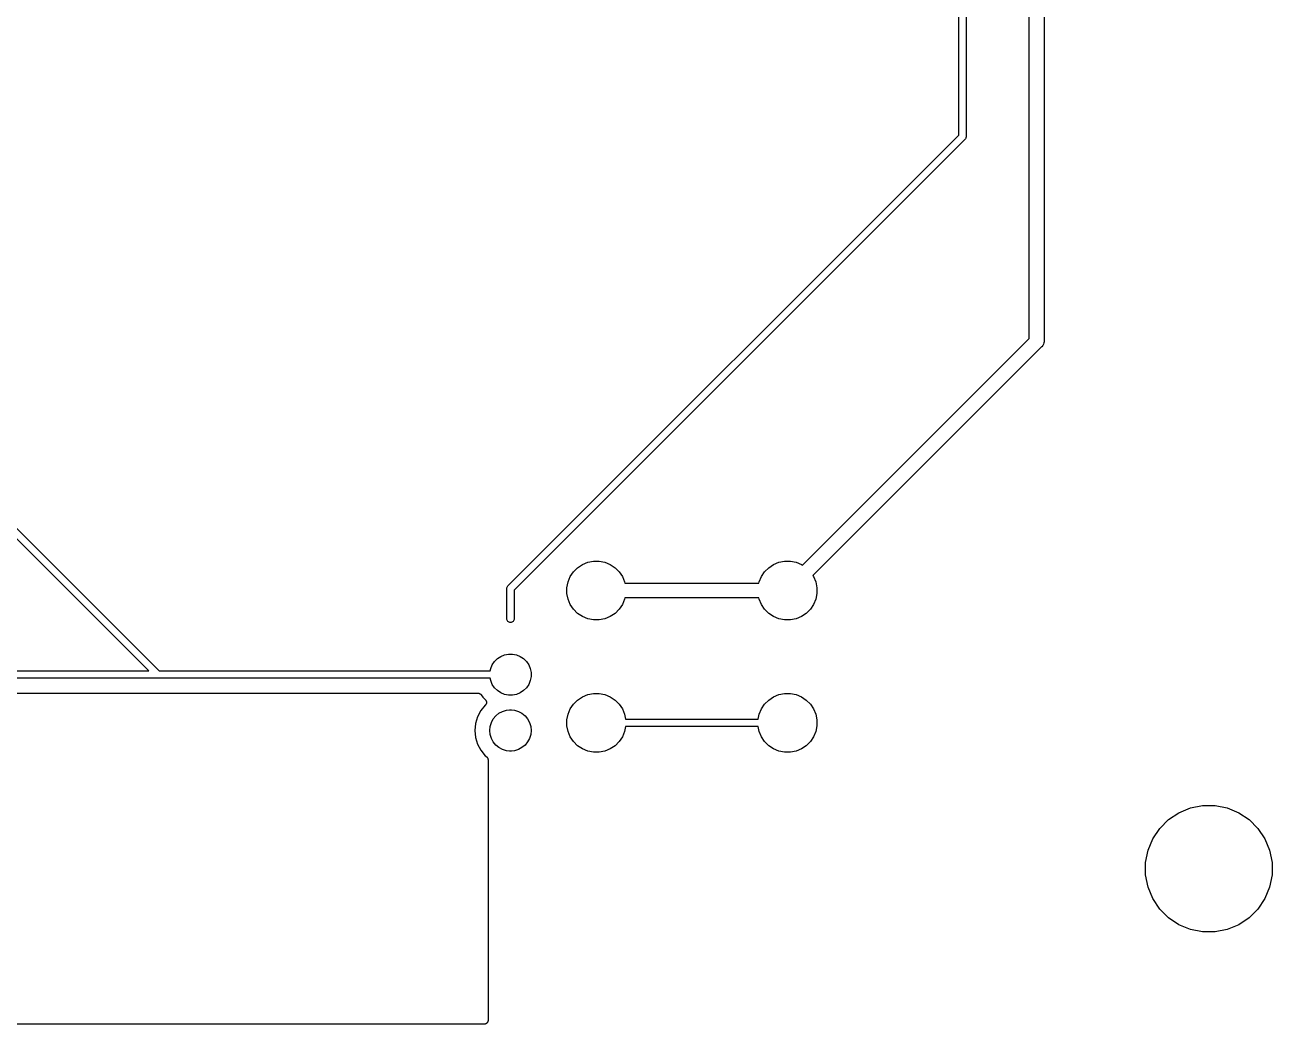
# Model space of a CAD drawing. Extents: x 77 to 228, y -160 to -63.
# Drawn here: x 184.02 to 226.43, y -160.22 to -126.24 of the extents above; entities that cross this region are included whole.
import ezdxf

# ---------------------------------------------------------------- set-up
doc = ezdxf.new("R2010")
doc.units = 0
doc.layers.add('BLACK', color=7, linetype='CONTINUOUS')

msp = doc.modelspace()

# ---------------------------------------------------------------- linework, layer by layer
at = {"layer": 'BLACK', "linetype": 'CONTINUOUS'}
for p, q in [((218.177, -136.901), (218.177, -83.054)), ((218.677, -83.054), (218.677, -136.993)), ((215.775, -129.992), (215.775, -95.5101)), ((216.025, -95.5558), (216.025, -130.038)), ((200.449, -145.318), (215.775, -129.992)), ((215.984, -130.137), (200.658, -145.463)), ((215.989, -130.133), (215.984, -130.137)), ((215.997, -130.123), (215.989, -130.133)), ((216.004, -130.114), (215.997, -130.123)), ((216.016, -130.092), (216.004, -130.114)), ((216.019, -130.083), (216.016, -130.092)), ((216.023, -130.069), (216.019, -130.083)), ((216.025, -130.05), (216.023, -130.069)), ((216.025, -130.038), (216.026, -130.044)), ((216.026, -130.044), (216.025, -130.05)), ((216.025, -130.05), (216.025, -130.05)), ((210.463, -144.615), (218.177, -136.901)), ((218.595, -137.19), (210.817, -144.969)), ((218.605, -137.183), (218.595, -137.19)), ((218.636, -137.145), (218.605, -137.183)), ((218.659, -137.101), (218.636, -137.145)), ((218.673, -137.054), (218.659, -137.101)), ((218.677, -137.017), (218.673, -137.054)), ((218.677, -136.993), (218.678, -137.005)), ((218.678, -137.005), (218.677, -137.017)), ((188.23, -148.211), (179.867, -139.848)), ((180.044, -139.671), (188.584, -148.211)), ((202.817, -144.701), (202.98, -144.592)), ((202.98, -144.592), (203.162, -144.516)), ((203.162, -144.516), (203.356, -144.478)), ((203.356, -144.478), (203.552, -144.478)), ((203.552, -144.478), (203.746, -144.516)), ((203.746, -144.516), (203.928, -144.592)), ((203.928, -144.592), (204.091, -144.701)), ((209.317, -144.701), (209.48, -144.592)), ((209.48, -144.592), (209.662, -144.516)), ((209.662, -144.516), (209.856, -144.478)), ((209.856, -144.478), (210.052, -144.478)), ((210.052, -144.478), (210.246, -144.516)), ((210.246, -144.516), (210.428, -144.592)), ((210.428, -144.592), (210.463, -144.615)), ((202.492, -145.186), (202.568, -145.004)), ((202.568, -145.004), (202.677, -144.841)), ((202.677, -144.841), (202.817, -144.701)), ((204.091, -144.701), (204.231, -144.841)), ((204.231, -144.841), (204.34, -145.004)), ((204.34, -145.004), (204.416, -145.186)), ((208.992, -145.186), (209.068, -145.004)), ((209.068, -145.004), (209.177, -144.841)), ((209.177, -144.841), (209.317, -144.701)), ((210.817, -144.969), (210.84, -145.004)), ((210.84, -145.004), (210.916, -145.186)), ((200.407, -145.411), (200.408, -145.405)), ((200.408, -145.417), (200.407, -145.411)), ((200.408, -145.405), (200.41, -145.386)), ((200.408, -145.405), (200.408, -145.405)), ((200.408, -146.442), (200.408, -145.417)), ((200.41, -145.386), (200.417, -145.363)), ((200.417, -145.363), (200.429, -145.341)), ((200.429, -145.341), (200.444, -145.322)), ((200.444, -145.322), (200.449, -145.318)), ((200.658, -145.463), (200.658, -146.442)), ((202.454, -145.38), (202.492, -145.186)), ((202.454, -145.576), (202.454, -145.38)), ((204.416, -145.186), (204.424, -145.228)), ((204.424, -145.228), (208.984, -145.228)), ((208.984, -145.228), (208.992, -145.186)), ((210.916, -145.186), (210.954, -145.38)), ((210.954, -145.38), (210.954, -145.576)), ((202.492, -145.77), (202.454, -145.576)), ((202.568, -145.952), (202.492, -145.77)), ((204.416, -145.77), (204.34, -145.952)), ((204.424, -145.728), (204.416, -145.77)), ((208.984, -145.728), (204.424, -145.728)), ((208.992, -145.77), (208.984, -145.728)), ((209.068, -145.952), (208.992, -145.77)), ((210.916, -145.77), (210.84, -145.952)), ((210.954, -145.576), (210.916, -145.77)), ((202.677, -146.115), (202.568, -145.952)), ((202.817, -146.255), (202.677, -146.115)), ((202.98, -146.364), (202.817, -146.255)), ((204.091, -146.255), (203.928, -146.364)), ((204.231, -146.115), (204.091, -146.255)), ((204.34, -145.952), (204.231, -146.115)), ((209.177, -146.115), (209.068, -145.952)), ((209.317, -146.255), (209.177, -146.115)), ((209.48, -146.364), (209.317, -146.255)), ((210.591, -146.255), (210.428, -146.364)), ((210.731, -146.115), (210.591, -146.255)), ((210.84, -145.952), (210.731, -146.115)), ((200.41, -146.461), (200.408, -146.442)), ((200.417, -146.484), (200.41, -146.461)), ((200.429, -146.506), (200.417, -146.484)), ((200.444, -146.525), (200.429, -146.506)), ((200.463, -146.54), (200.444, -146.525)), ((200.485, -146.552), (200.463, -146.54)), ((200.508, -146.559), (200.485, -146.552)), ((200.533, -146.562), (200.508, -146.559)), ((200.558, -146.559), (200.533, -146.562)), ((200.581, -146.552), (200.558, -146.559)), ((200.603, -146.54), (200.581, -146.552)), ((200.622, -146.525), (200.603, -146.54)), ((200.637, -146.506), (200.622, -146.525)), ((200.649, -146.484), (200.637, -146.506)), ((200.656, -146.461), (200.649, -146.484)), ((200.658, -146.442), (200.656, -146.461)), ((203.162, -146.44), (202.98, -146.364)), ((203.356, -146.478), (203.162, -146.44)), ((203.552, -146.478), (203.356, -146.478)), ((203.746, -146.44), (203.552, -146.478)), ((203.928, -146.364), (203.746, -146.44)), ((209.662, -146.44), (209.48, -146.364)), ((209.856, -146.478), (209.662, -146.44)), ((210.052, -146.478), (209.856, -146.478)), ((210.246, -146.44), (210.052, -146.478)), ((210.428, -146.364), (210.246, -146.44)), ((199.86, -148.132), (199.913, -148.004)), ((199.913, -148.004), (199.989, -147.89)), ((199.989, -147.89), (200.087, -147.792)), ((200.087, -147.792), (200.201, -147.716)), ((200.201, -147.716), (200.329, -147.663)), ((200.329, -147.663), (200.464, -147.636)), ((200.464, -147.636), (200.602, -147.636)), ((200.602, -147.636), (200.737, -147.663)), ((200.737, -147.663), (200.865, -147.716)), ((200.865, -147.716), (200.979, -147.792)), ((200.979, -147.792), (201.077, -147.89)), ((201.077, -147.89), (201.153, -148.004)), ((201.153, -148.004), (201.206, -148.132)), ((143.326, -148.211), (188.23, -148.211)), ((188.584, -148.211), (199.844, -148.211)), ((199.844, -148.211), (199.86, -148.132)), ((201.206, -148.132), (201.233, -148.267)), ((201.233, -148.405), (201.206, -148.54)), ((201.233, -148.267), (201.233, -148.405)), ((188.526, -148.461), (143.372, -148.461)), ((188.532, -148.462), (188.526, -148.461)), ((188.538, -148.461), (188.532, -148.462)), ((199.844, -148.461), (188.538, -148.461)), ((199.86, -148.54), (199.844, -148.461)), ((199.913, -148.668), (199.86, -148.54)), ((199.989, -148.782), (199.913, -148.668)), ((200.087, -148.88), (199.989, -148.782)), ((201.077, -148.782), (200.979, -148.88)), ((201.153, -148.668), (201.077, -148.782)), ((201.206, -148.54), (201.153, -148.668)), ((143.635, -148.969), (188.495, -148.969)), ((188.495, -148.969), (188.496, -148.969)), ((188.496, -148.969), (188.502, -148.97)), ((188.502, -148.97), (188.507, -148.97)), ((188.507, -148.97), (188.532, -148.972)), ((188.532, -148.972), (188.557, -148.97)), ((188.557, -148.97), (188.559, -148.969)), ((188.559, -148.969), (188.564, -148.97)), ((188.564, -148.97), (188.569, -148.969)), ((188.569, -148.969), (199.435, -148.969)), ((199.435, -148.969), (199.436, -148.969)), ((199.436, -148.969), (199.436, -148.969)), ((199.436, -148.969), (199.436, -148.969)), ((199.436, -148.969), (199.437, -148.969)), ((199.437, -148.969), (199.449, -148.97)), ((199.449, -148.97), (199.46, -148.972)), ((199.46, -148.972), (199.461, -148.972)), ((199.461, -148.972), (199.462, -148.972)), ((199.462, -148.972), (199.473, -148.975)), ((199.473, -148.975), (199.484, -148.979)), ((199.484, -148.979), (199.485, -148.979)), ((199.485, -148.979), (199.485, -148.979)), ((199.485, -148.979), (199.496, -148.985)), ((199.496, -148.985), (199.506, -148.991)), ((199.506, -148.991), (199.506, -148.991)), ((199.506, -148.991), (199.507, -148.991)), ((199.507, -148.991), (199.516, -148.999)), ((199.516, -148.999), (199.525, -149.006)), ((199.525, -149.006), (199.525, -149.007)), ((199.525, -149.007), (199.526, -149.007)), ((199.526, -149.007), (199.533, -149.016)), ((199.533, -149.016), (199.541, -149.025)), ((199.541, -149.025), (199.595, -149.106)), ((199.595, -149.106), (199.681, -149.192)), ((199.681, -149.192), (199.682, -149.193)), ((199.682, -149.193), (199.686, -149.198)), ((199.686, -149.198), (199.69, -149.202)), ((199.69, -149.202), (199.693, -149.208)), ((199.693, -149.208), (199.698, -149.213)), ((199.698, -149.213), (199.7, -149.218)), ((199.7, -149.218), (199.703, -149.223)), ((199.703, -149.223), (199.706, -149.229)), ((199.706, -149.229), (199.709, -149.235)), ((199.709, -149.235), (199.711, -149.24)), ((199.711, -149.24), (199.713, -149.246)), ((199.713, -149.246), (199.714, -149.252)), ((199.714, -149.252), (199.716, -149.259)), ((199.716, -149.259), (199.716, -149.264)), ((199.716, -149.264), (199.717, -149.27)), ((199.717, -149.27), (199.717, -149.277)), ((199.717, -149.277), (199.718, -149.283)), ((200.201, -148.956), (200.087, -148.88)), ((200.329, -149.009), (200.201, -148.956)), ((200.464, -149.036), (200.329, -149.009)), ((200.602, -149.036), (200.464, -149.036)), ((200.737, -149.009), (200.602, -149.036)), ((200.865, -148.956), (200.737, -149.009)), ((200.979, -148.88), (200.865, -148.956)), ((202.677, -149.341), (202.817, -149.201)), ((202.817, -149.201), (202.98, -149.092)), ((202.98, -149.092), (203.162, -149.016)), ((203.162, -149.016), (203.356, -148.978)), ((203.356, -148.978), (203.552, -148.978)), ((203.552, -148.978), (203.746, -149.016)), ((203.746, -149.016), (203.928, -149.092)), ((203.928, -149.092), (204.091, -149.201)), ((204.091, -149.201), (204.231, -149.341)), ((209.177, -149.341), (209.317, -149.201)), ((209.317, -149.201), (209.48, -149.092)), ((209.48, -149.092), (209.662, -149.016)), ((209.662, -149.016), (209.856, -148.978)), ((209.856, -148.978), (210.052, -148.978)), ((210.052, -148.978), (210.246, -149.016)), ((210.246, -149.016), (210.428, -149.092)), ((210.428, -149.092), (210.591, -149.201)), ((210.591, -149.201), (210.731, -149.341)), ((199.524, -149.562), (199.412, -149.771)), ((199.676, -149.375), (199.524, -149.562)), ((199.68, -149.372), (199.676, -149.375)), ((199.684, -149.367), (199.68, -149.372)), ((199.689, -149.363), (199.684, -149.367)), ((199.692, -149.358), (199.689, -149.363)), ((199.696, -149.353), (199.692, -149.358)), ((199.699, -149.348), (199.696, -149.353)), ((199.703, -149.342), (199.699, -149.348)), ((199.705, -149.337), (199.703, -149.342)), ((199.708, -149.332), (199.705, -149.337)), ((199.71, -149.325), (199.708, -149.332)), ((199.712, -149.319), (199.71, -149.325)), ((199.714, -149.314), (199.712, -149.319)), ((199.715, -149.308), (199.714, -149.314)), ((199.716, -149.301), (199.715, -149.308)), ((199.717, -149.295), (199.716, -149.301)), ((199.718, -149.283), (199.717, -149.289)), ((199.717, -149.289), (199.717, -149.295)), ((200.036, -149.739), (200.142, -149.651)), ((200.142, -149.651), (200.264, -149.586)), ((200.264, -149.586), (200.396, -149.546)), ((200.396, -149.546), (200.499, -149.536)), ((200.499, -149.536), (200.567, -149.536)), ((200.567, -149.536), (200.67, -149.546)), ((200.67, -149.546), (200.802, -149.586)), ((200.802, -149.586), (200.924, -149.651)), ((200.924, -149.651), (201.03, -149.739)), ((202.454, -149.88), (202.492, -149.686)), ((202.492, -149.686), (202.568, -149.504)), ((202.568, -149.504), (202.677, -149.341)), ((204.231, -149.341), (204.34, -149.504)), ((204.34, -149.504), (204.416, -149.686)), ((204.416, -149.686), (204.449, -149.853)), ((208.959, -149.853), (208.992, -149.686)), ((208.992, -149.686), (209.068, -149.504)), ((209.068, -149.504), (209.177, -149.341)), ((210.731, -149.341), (210.84, -149.504)), ((210.84, -149.504), (210.916, -149.686)), ((210.916, -149.686), (210.954, -149.88)), ((199.342, -149.999), (199.319, -150.236)), ((199.412, -149.771), (199.342, -149.999)), ((199.83, -150.236), (199.843, -150.099)), ((199.843, -150.099), (199.883, -149.967)), ((199.883, -149.967), (199.948, -149.845)), ((199.948, -149.845), (200.036, -149.739)), ((201.03, -149.739), (201.118, -149.845)), ((201.118, -149.845), (201.183, -149.967)), ((201.183, -149.967), (201.223, -150.099)), ((201.223, -150.099), (201.236, -150.236)), ((202.454, -150.076), (202.454, -149.88)), ((202.492, -150.27), (202.454, -150.076)), ((204.449, -150.103), (204.416, -150.27)), ((204.449, -149.853), (208.959, -149.853)), ((208.959, -150.103), (204.449, -150.103)), ((208.992, -150.27), (208.959, -150.103)), ((210.954, -150.076), (210.916, -150.27)), ((210.954, -149.88), (210.954, -150.076)), ((199.319, -150.236), (199.342, -150.473)), ((199.342, -150.473), (199.412, -150.701)), ((199.843, -150.373), (199.83, -150.236)), ((199.883, -150.505), (199.843, -150.373)), ((199.948, -150.627), (199.883, -150.505)), ((201.183, -150.505), (201.118, -150.627)), ((201.223, -150.373), (201.183, -150.505)), ((201.236, -150.236), (201.223, -150.373)), ((202.568, -150.452), (202.492, -150.27)), ((202.677, -150.615), (202.568, -150.452)), ((204.34, -150.452), (204.231, -150.615)), ((204.416, -150.27), (204.34, -150.452)), ((209.068, -150.452), (208.992, -150.27)), ((209.177, -150.615), (209.068, -150.452)), ((210.84, -150.452), (210.731, -150.615)), ((210.916, -150.27), (210.84, -150.452)), ((199.412, -150.701), (199.524, -150.91)), ((199.524, -150.91), (199.675, -151.094)), ((200.036, -150.733), (199.948, -150.627)), ((200.142, -150.821), (200.036, -150.733)), ((200.264, -150.886), (200.142, -150.821)), ((200.396, -150.926), (200.264, -150.886)), ((200.499, -150.936), (200.396, -150.926)), ((200.567, -150.936), (200.499, -150.936)), ((200.67, -150.926), (200.567, -150.936)), ((200.802, -150.886), (200.67, -150.926)), ((200.924, -150.821), (200.802, -150.886)), ((201.03, -150.733), (200.924, -150.821)), ((201.118, -150.627), (201.03, -150.733)), ((202.817, -150.755), (202.677, -150.615)), ((202.98, -150.864), (202.817, -150.755)), ((203.162, -150.94), (202.98, -150.864)), ((203.356, -150.978), (203.162, -150.94)), ((203.746, -150.94), (203.552, -150.978)), ((203.928, -150.864), (203.746, -150.94)), ((204.091, -150.755), (203.928, -150.864)), ((204.231, -150.615), (204.091, -150.755)), ((209.317, -150.755), (209.177, -150.615)), ((209.48, -150.864), (209.317, -150.755)), ((209.662, -150.94), (209.48, -150.864)), ((209.856, -150.978), (209.662, -150.94)), ((210.246, -150.94), (210.052, -150.978)), ((210.428, -150.864), (210.246, -150.94)), ((210.591, -150.755), (210.428, -150.864)), ((210.731, -150.615), (210.591, -150.755)), ((199.675, -151.094), (199.725, -151.135)), ((199.725, -151.135), (199.726, -151.136)), ((199.726, -151.136), (199.73, -151.14)), ((199.73, -151.14), (199.734, -151.144)), ((199.734, -151.144), (199.738, -151.149)), ((199.738, -151.149), (199.743, -151.154)), ((199.743, -151.154), (199.746, -151.159)), ((199.746, -151.159), (199.75, -151.163)), ((199.75, -151.163), (199.753, -151.169)), ((199.753, -151.169), (199.757, -151.175)), ((199.757, -151.175), (199.759, -151.18)), ((199.759, -151.18), (199.761, -151.185)), ((199.761, -151.185), (199.763, -151.192)), ((199.763, -151.192), (199.766, -151.198)), ((199.766, -151.198), (199.767, -151.203)), ((199.767, -151.203), (199.769, -151.209)), ((199.769, -151.209), (199.769, -151.216)), ((199.769, -151.216), (199.771, -151.222)), ((199.771, -151.222), (199.77, -151.228)), ((199.77, -151.228), (199.771, -151.233)), ((199.771, -151.233), (199.771, -160.097)), ((203.552, -150.978), (203.356, -150.978)), ((210.052, -150.978), (209.856, -150.978)), ((222.911, -153.27), (223.264, -153.035)), ((223.264, -153.035), (223.655, -152.873)), ((223.655, -152.873), (224.07, -152.79)), ((224.07, -152.79), (224.494, -152.79)), ((224.494, -152.79), (224.909, -152.873)), ((224.909, -152.873), (225.3, -153.035)), ((225.3, -153.035), (225.653, -153.27)), ((222.612, -153.569), (222.911, -153.27)), ((225.653, -153.27), (225.952, -153.569)), ((222.215, -154.313), (222.377, -153.922)), ((222.377, -153.922), (222.612, -153.569)), ((225.952, -153.569), (226.187, -153.922)), ((226.187, -153.922), (226.349, -154.313)), ((222.132, -154.728), (222.215, -154.313)), ((226.349, -154.313), (226.432, -154.728)), ((222.132, -155.152), (222.132, -154.728)), ((226.432, -154.728), (226.432, -155.152)), ((222.215, -155.567), (222.132, -155.152)), ((226.432, -155.152), (226.349, -155.567)), ((222.377, -155.958), (222.215, -155.567)), ((226.349, -155.567), (226.187, -155.958)), ((222.612, -156.311), (222.377, -155.958)), ((226.187, -155.958), (225.952, -156.311)), ((222.911, -156.61), (222.612, -156.311)), ((225.952, -156.311), (225.653, -156.61)), ((223.264, -156.845), (222.911, -156.61)), ((223.655, -157.007), (223.264, -156.845)), ((225.3, -156.845), (224.909, -157.007)), ((225.653, -156.61), (225.3, -156.845)), ((224.07, -157.09), (223.655, -157.007)), ((224.494, -157.09), (224.07, -157.09)), ((224.909, -157.007), (224.494, -157.09)), ((199.644, -160.224), (77.012, -160.224)), ((199.656, -160.223), (199.644, -160.224)), ((199.668, -160.222), (199.656, -160.223)), ((199.669, -160.222), (199.668, -160.222)), ((199.668, -160.222), (199.668, -160.222)), ((199.68, -160.218), (199.669, -160.222)), ((199.692, -160.215), (199.68, -160.218)), ((199.703, -160.209), (199.692, -160.214)), ((199.692, -160.214), (199.692, -160.215)), ((199.692, -160.215), (199.692, -160.215)), ((199.714, -160.203), (199.703, -160.209)), ((199.724, -160.195), (199.714, -160.203)), ((199.714, -160.203), (199.714, -160.203)), ((199.714, -160.203), (199.714, -160.203)), ((199.733, -160.188), (199.724, -160.195)), ((199.741, -160.178), (199.733, -160.187)), ((199.733, -160.187), (199.733, -160.187)), ((199.733, -160.187), (199.733, -160.188)), ((199.749, -160.169), (199.741, -160.178)), ((199.755, -160.157), (199.749, -160.168)), ((199.749, -160.168), (199.749, -160.168)), ((199.749, -160.168), (199.749, -160.169)), ((199.761, -160.147), (199.755, -160.157)), ((199.765, -160.135), (199.761, -160.146)), ((199.761, -160.146), (199.761, -160.147)), ((199.761, -160.147), (199.761, -160.147)), ((199.768, -160.123), (199.765, -160.135)), ((199.77, -160.111), (199.768, -160.123)), ((199.768, -160.123), (199.768, -160.123)), ((199.768, -160.123), (199.768, -160.123)), ((199.771, -160.099), (199.77, -160.111)), ((199.771, -160.097), (199.771, -160.098)), ((199.771, -160.098), (199.771, -160.098)), ((199.771, -160.098), (199.771, -160.098)), ((199.771, -160.098), (199.771, -160.099))]:
    msp.add_line(p, q, dxfattribs=at)

doc.saveas('drawing.dxf')
